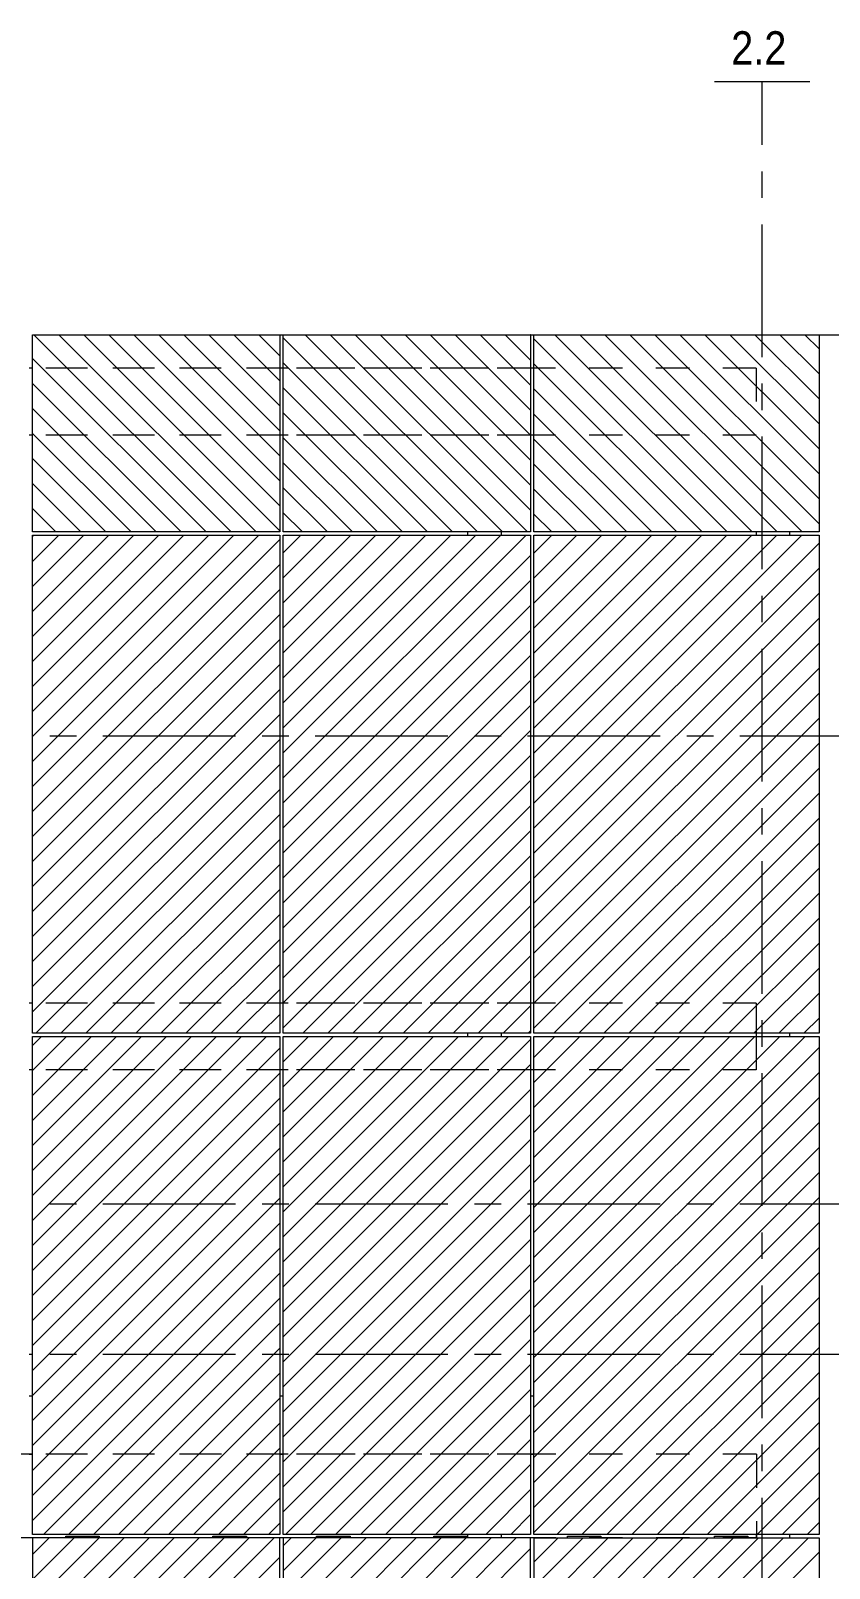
# Model space of a CAD drawing. Header units: millimetres. Extents: x -220592 to 404889, y -217665 to 38245.
# Drawn here: x -703.6 to -655.8, y -1504.7 to -1412.7 of the extents above; entities that cross this region are included whole.
import ezdxf

# ---------------------------------------------------------------- set-up
doc = ezdxf.new("R2010")
doc.units = ezdxf.units.MM
doc.linetypes.add('XKITLINE00', pattern=[0])
doc.linetypes.add('XKITLINE02', pattern=[4, 2, -2])
doc.layers.add('000 - 0_HIDE_OBJ_FRAMING_DEF_SUB_1', color=7, linetype='Continuous')
doc.layers.add('Part', color=7, linetype='Continuous', lineweight=0)
doc.layers.add('S-GRID', color=7, linetype='Continuous', lineweight=0)
doc.styles.add('ARIAL', font='arial.ttf')

# ---------------------------------------------------------------- blocks, each defined once
blk = doc.blocks.new('*A3693')
at = {"layer": '000 - 0_HIDE_OBJ_FRAMING_DEF_SUB_1', "color": 7, "linetype": 'XKITLINE00', "lineweight": 0}
for p, q in [((119.481243, -33.623645), (107.681243, -21.823645)), ((120.977481, -33.623645), (109.177481, -21.823645)), ((122.400191, -33.550117), (110.673719, -21.823645)), ((122.400191, -32.053879), (112.169957, -21.823645)), ((122.400191, -30.557641), (113.666195, -21.823645)), ((122.400191, -29.061403), (115.162433, -21.823645)), ((122.400191, -27.565165), (116.658671, -21.823645)), ((122.400191, -26.068927), (118.154909, -21.823645)), ((122.400191, -24.572689), (119.651147, -21.823645)), ((122.400191, -23.076451), (121.147385, -21.823645)), ((117.985005, -33.623645), (107.600191, -23.238831)), ((116.488767, -33.623645), (107.600191, -24.735069)), ((114.992529, -33.623645), (107.600191, -26.231307)), ((113.496291, -33.623645), (107.600191, -27.727544)), ((112.000053, -33.623645), (107.600191, -29.223782)), ((110.503815, -33.623645), (107.600191, -30.72002)), ((109.007578, -33.623645), (107.600191, -32.216258)), ((107.600191, -47.370413), (121.146959, -33.823645)), ((107.600191, -45.874175), (119.650721, -33.823645)), ((107.600191, -44.377937), (118.154483, -33.823645)), ((107.600191, -42.881699), (116.658245, -33.823645)), ((107.600191, -41.385461), (115.162007, -33.823645)), ((107.600191, -39.889223), (113.665769, -33.823645)), ((107.600191, -38.392985), (112.169531, -33.823645)), ((107.600191, -36.896747), (110.673293, -33.823645)), ((107.600191, -35.400509), (109.177055, -33.823645)), ((107.600191, -33.904271), (107.647449, -33.857013)), ((107.600191, -48.866651), (122.400191, -34.066651)), ((107.600191, -50.362889), (122.400191, -35.562889)), ((107.600191, -51.859127), (122.400191, -37.059127)), ((107.600191, -53.355365), (122.400191, -38.555365)), ((107.600191, -54.851603), (122.400191, -40.051603)), ((107.600191, -56.347841), (122.400191, -41.547841)), ((107.600191, -57.844078), (122.400191, -43.044078)), ((107.600191, -59.340316), (122.400191, -44.540316)), ((107.600191, -60.836554), (122.400191, -46.036554)), ((107.600191, -62.332792), (122.400191, -47.532792)), ((107.805577, -63.623645), (122.400191, -49.02903)), ((109.301814, -63.623645), (122.400191, -50.525268)), ((110.798052, -63.623645), (122.400191, -52.021506)), ((112.29429, -63.623645), (122.400191, -53.517744)), ((113.790528, -63.623645), (122.400191, -55.013982)), ((115.286766, -63.623645), (122.400191, -56.51022)), ((116.783004, -63.623645), (122.400191, -58.006458)), ((118.279242, -63.623645), (122.400191, -59.502696)), ((119.77548, -63.623645), (122.400191, -60.998934)), ((121.271718, -63.623645), (122.400191, -62.495172)), ((107.600191, -77.825961), (121.602507, -63.823645)), ((107.600191, -76.329723), (120.106269, -63.823645)), ((107.600191, -74.833485), (118.610031, -63.823645)), ((107.600191, -73.337247), (117.113793, -63.823645)), ((107.600191, -71.841009), (115.617555, -63.823645)), ((107.600191, -70.344771), (114.121317, -63.823645)), ((107.600191, -68.848533), (112.625079, -63.823645)), ((107.600191, -67.352295), (111.128841, -63.823645)), ((107.600191, -65.856057), (109.632604, -63.823645)), ((107.600191, -64.359819), (108.136366, -63.823645)), ((107.600191, -79.322199), (122.400191, -64.522199)), ((107.600191, -80.818437), (122.400191, -66.018437)), ((107.600191, -82.314675), (122.400191, -67.514675)), ((107.600191, -83.810913), (122.400191, -69.010913)), ((107.600191, -85.307151), (122.400191, -70.507151)), ((107.600191, -86.803389), (122.400191, -72.003389)), ((107.600191, -88.299627), (122.400191, -73.499627)), ((107.600191, -89.795864), (122.400191, -74.995864)), ((107.600191, -91.292102), (122.400191, -76.492102)), ((107.600191, -92.78834), (122.400191, -77.98834)), ((108.261125, -93.623645), (122.400191, -79.484578)), ((109.757363, -93.623645), (122.400191, -80.980816)), ((111.2536, -93.623645), (122.400191, -82.477054)), ((112.749838, -93.623645), (122.400191, -83.973292)), ((114.246076, -93.623645), (122.400191, -85.46953)), ((115.742314, -93.623645), (122.400191, -86.965768)), ((117.238552, -93.623645), (122.400191, -88.462006)), ((118.73479, -93.623645), (122.400191, -89.958244)), ((120.231028, -93.623645), (122.400191, -91.454482)), ((107.600191, -108.281509), (122.058055, -93.823645)), ((107.600191, -106.785271), (120.561817, -93.823645)), ((107.600191, -105.289033), (119.065579, -93.823645)), ((107.600191, -103.792795), (117.569341, -93.823645)), ((107.600191, -102.296557), (116.073103, -93.823645)), ((107.600191, -100.800319), (114.576865, -93.823645)), ((107.600191, -99.304081), (113.080627, -93.823645)), ((107.600191, -97.807843), (111.58439, -93.823645)), ((107.600191, -96.311605), (110.088152, -93.823645)), ((107.600191, -94.815367), (108.591914, -93.823645)), ((121.727266, -93.623645), (122.400191, -92.95072)), ((107.600191, -109.777747), (122.400191, -94.977747))]:
    blk.add_line(p, q, dxfattribs=at)
blk = doc.blocks.new('*A3694')
at = {"layer": '000 - 0_HIDE_OBJ_FRAMING_DEF_SUB_1', "color": 7, "linetype": 'XKITLINE00', "lineweight": 0}
for p, q in [((134.218571, -33.623645), (122.600191, -22.005265)), ((135.714809, -33.623645), (123.914809, -21.823645)), ((137.211047, -33.623645), (125.411047, -21.823645)), ((137.400191, -32.316551), (126.907285, -21.823645)), ((137.400191, -30.820313), (128.403523, -21.823645)), ((137.400191, -29.324075), (129.899761, -21.823645)), ((137.400191, -27.827837), (131.395999, -21.823645)), ((137.400191, -26.331599), (132.892237, -21.823645)), ((137.400191, -24.835361), (134.388475, -21.823645)), ((137.400191, -23.339123), (135.884713, -21.823645)), ((137.393028, -21.835722), (137.380951, -21.823645)), ((132.722333, -33.623645), (122.600191, -23.501503)), ((131.226095, -33.623645), (122.600191, -24.997741)), ((129.729857, -33.623645), (122.600191, -26.493979)), ((128.233619, -33.623645), (122.600191, -27.990216)), ((126.737381, -33.623645), (122.600191, -29.486454)), ((125.241143, -33.623645), (122.600191, -30.982692)), ((123.744906, -33.623645), (122.600191, -32.47893)), ((122.600191, -48.346306), (137.122852, -33.823645)), ((122.600191, -46.850068), (135.626614, -33.823645)), ((122.600191, -45.35383), (134.130376, -33.823645)), ((122.600191, -43.857592), (132.634138, -33.823645)), ((122.600191, -42.361354), (131.1379, -33.823645)), ((122.600191, -40.865116), (129.641662, -33.823645)), ((122.600191, -39.368878), (128.145424, -33.823645)), ((122.600191, -37.87264), (126.649186, -33.823645)), ((122.600191, -36.376402), (125.152948, -33.823645)), ((122.600191, -34.880164), (123.656711, -33.823645)), ((122.600191, -49.842544), (137.400191, -35.042544)), ((122.600191, -51.338782), (137.400191, -36.538782)), ((122.600191, -52.83502), (137.400191, -38.03502)), ((122.600191, -54.331258), (137.400191, -39.531258)), ((122.600191, -55.827496), (137.400191, -41.027496)), ((122.600191, -57.323734), (137.400191, -42.523734)), ((122.600191, -58.819971), (137.400191, -44.019971)), ((122.600191, -60.316209), (137.400191, -45.516209)), ((122.600191, -61.812447), (137.400191, -47.012447)), ((122.600191, -63.308685), (137.400191, -48.508685)), ((123.78147, -63.623645), (137.400191, -50.004923)), ((125.277707, -63.623645), (137.400191, -51.501161)), ((126.773945, -63.623645), (137.400191, -52.997399)), ((128.270183, -63.623645), (137.400191, -54.493637)), ((129.766421, -63.623645), (137.400191, -55.989875)), ((131.262659, -63.623645), (137.400191, -57.486113)), ((132.758897, -63.623645), (137.400191, -58.982351)), ((134.255135, -63.623645), (137.400191, -60.478589)), ((135.751373, -63.623645), (137.400191, -61.974827)), ((137.247611, -63.623645), (137.394717, -63.476539)), ((122.600191, -77.305616), (136.082162, -63.823645)), ((122.600191, -75.809378), (134.585924, -63.823645)), ((122.600191, -74.31314), (133.089686, -63.823645)), ((122.600191, -72.816902), (131.593448, -63.823645)), ((122.600191, -71.320664), (130.09721, -63.823645)), ((122.600191, -69.824426), (128.600972, -63.823645)), ((122.600191, -68.328188), (127.104734, -63.823645)), ((122.600191, -66.83195), (125.608497, -63.823645)), ((122.600191, -65.335712), (124.112259, -63.823645)), ((122.600191, -78.801854), (137.400191, -64.001854)), ((122.600191, -80.298092), (137.400191, -65.498092)), ((122.600191, -81.79433), (137.400191, -66.99433)), ((122.600191, -83.290568), (137.400191, -68.490568)), ((122.600191, -84.786806), (137.400191, -69.986806)), ((122.600191, -86.283044), (137.400191, -71.483044)), ((122.600191, -87.779282), (137.400191, -72.979282)), ((122.600191, -89.27552), (137.400191, -74.47552)), ((122.600191, -90.771757), (137.400191, -75.971757)), ((122.600191, -92.267995), (137.400191, -77.467995)), ((122.74078, -93.623645), (137.400191, -78.964233)), ((124.237018, -93.623645), (137.400191, -80.460471)), ((125.733256, -93.623645), (137.400191, -81.956709)), ((127.229493, -93.623645), (137.400191, -83.452947)), ((128.725731, -93.623645), (137.400191, -84.949185)), ((130.221969, -93.623645), (137.400191, -86.445423)), ((131.718207, -93.623645), (137.400191, -87.941661)), ((133.214445, -93.623645), (137.400191, -89.437899)), ((134.710683, -93.623645), (137.400191, -90.934137)), ((136.206921, -93.623645), (137.400191, -92.430375)), ((122.600191, -107.761164), (136.53771, -93.823645)), ((122.600191, -106.264926), (135.041472, -93.823645)), ((122.600191, -104.768688), (133.545234, -93.823645)), ((122.600191, -103.27245), (132.048996, -93.823645)), ((122.600191, -101.776212), (130.552758, -93.823645)), ((122.600191, -100.279974), (129.05652, -93.823645)), ((122.600191, -98.783736), (127.560283, -93.823645)), ((122.600191, -97.287498), (126.064045, -93.823645)), ((122.600191, -95.79126), (124.567807, -93.823645)), ((122.600191, -94.295022), (123.071569, -93.823645)), ((122.600191, -109.257402), (137.400191, -94.457402))]:
    blk.add_line(p, q, dxfattribs=at)
blk = doc.blocks.new('*A3695')
at = {"layer": '000 - 0_HIDE_OBJ_FRAMING_DEF_SUB_1', "color": 7, "linetype": 'XKITLINE00', "lineweight": 0}
for p, q in [((149.146577, -33.623645), (137.600191, -22.077259)), ((150.642815, -33.623645), (138.842815, -21.823645)), ((152.139053, -33.623645), (140.339053, -21.823645)), ((153.635291, -33.623645), (141.835291, -21.823645)), ((154.650191, -33.142307), (143.331529, -21.823645)), ((154.650191, -31.646069), (144.827767, -21.823645)), ((154.650191, -30.149831), (146.324005, -21.823645)), ((154.650191, -28.653593), (147.820243, -21.823645)), ((154.650191, -27.157355), (149.316481, -21.823645)), ((154.650191, -25.661117), (150.812719, -21.823645)), ((154.650191, -24.164879), (152.308957, -21.823645)), ((154.650191, -22.668641), (153.805195, -21.823645)), ((147.650339, -33.623645), (137.600191, -23.573497)), ((146.154101, -33.623645), (137.600191, -25.069735)), ((144.657863, -33.623645), (137.600191, -26.565973)), ((143.161625, -33.623645), (137.600191, -28.062211)), ((141.665387, -33.623645), (137.600191, -29.558448)), ((140.169149, -33.623645), (137.600191, -31.054686)), ((138.672911, -33.623645), (137.600191, -32.550924)), ((137.600191, -49.84716), (153.623707, -33.823645)), ((137.600191, -48.350922), (152.127469, -33.823645)), ((137.600191, -46.854684), (150.631231, -33.823645)), ((137.600191, -45.358447), (149.134993, -33.823645)), ((137.600191, -43.862209), (147.638755, -33.823645)), ((137.600191, -42.365971), (146.142517, -33.823645)), ((137.600191, -40.869733), (144.646279, -33.823645)), ((137.600191, -39.373495), (143.150041, -33.823645)), ((137.600191, -37.877257), (141.653803, -33.823645)), ((137.600191, -36.381019), (140.157565, -33.823645)), ((137.600191, -34.884781), (138.661327, -33.823645)), ((137.600191, -51.343398), (154.650191, -34.293398)), ((137.600191, -52.839636), (154.650191, -35.789636)), ((137.600191, -54.335874), (154.650191, -37.285874)), ((137.600191, -55.832112), (154.650191, -38.782112)), ((137.600191, -57.32835), (154.650191, -40.27835)), ((137.600191, -58.824588), (154.650191, -41.774588)), ((137.600191, -60.320826), (154.650191, -43.270826)), ((137.600191, -61.817064), (154.650191, -44.767064)), ((137.600191, -63.313302), (154.650191, -46.263302)), ((138.786086, -63.623645), (154.650191, -47.75954)), ((140.282324, -63.623645), (154.650191, -49.255778)), ((141.778562, -63.623645), (154.650191, -50.752016)), ((143.2748, -63.623645), (154.650191, -52.248254)), ((144.771038, -63.623645), (154.650191, -53.744492)), ((146.267276, -63.623645), (154.650191, -55.24073)), ((147.763514, -63.623645), (154.650191, -56.736968)), ((149.259752, -63.623645), (154.650191, -58.233205)), ((150.75599, -63.623645), (154.650191, -59.729443)), ((152.252228, -63.623645), (154.650191, -61.225681)), ((153.748466, -63.623645), (154.650191, -62.721919)), ((137.600191, -80.035212), (153.811758, -63.823645)), ((137.600191, -78.538974), (152.31552, -63.823645)), ((137.600191, -77.042736), (150.819283, -63.823645)), ((137.600191, -75.546498), (149.323045, -63.823645)), ((137.600191, -74.05026), (147.826807, -63.823645)), ((137.600191, -72.554022), (146.330569, -63.823645)), ((137.600191, -71.057784), (144.834331, -63.823645)), ((137.600191, -69.561547), (143.338093, -63.823645)), ((137.600191, -68.065309), (141.841855, -63.823645)), ((137.600191, -66.569071), (140.345617, -63.823645)), ((137.600191, -65.072833), (138.849379, -63.823645)), ((137.600191, -81.53145), (154.650191, -64.48145)), ((137.600191, -83.027688), (154.650191, -65.977688)), ((137.600191, -84.523926), (154.650191, -67.473926)), ((137.600191, -86.020164), (154.650191, -68.970164)), ((137.600191, -87.516402), (154.650191, -70.466402)), ((137.600191, -89.01264), (154.650191, -71.96264)), ((137.600191, -90.508878), (154.650191, -73.458878)), ((137.600191, -92.005116), (154.650191, -74.955116)), ((137.600191, -93.501354), (154.650191, -76.451354)), ((138.974138, -93.623645), (154.650191, -77.947592)), ((140.470376, -93.623645), (154.650191, -79.44383)), ((141.966614, -93.623645), (154.650191, -80.940068)), ((143.462852, -93.623645), (154.650191, -82.436306)), ((144.95909, -93.623645), (154.650191, -83.932543)), ((146.455328, -93.623645), (154.650191, -85.428781)), ((147.951566, -93.623645), (154.650191, -86.925019)), ((149.447804, -93.623645), (154.650191, -88.421257)), ((150.944042, -93.623645), (154.650191, -89.917495)), ((152.440279, -93.623645), (154.650191, -91.413733)), ((153.936517, -93.623645), (154.650191, -92.909971)), ((137.600191, -110.23729), (154.013836, -93.823645)), ((137.600191, -108.741052), (152.517598, -93.823645)), ((137.600191, -107.244814), (151.02136, -93.823645)), ((137.600191, -105.748576), (149.525122, -93.823645)), ((137.600191, -104.252338), (148.028884, -93.823645)), ((137.600191, -102.7561), (146.532647, -93.823645)), ((137.600191, -101.259862), (145.036409, -93.823645)), ((137.600191, -99.763624), (143.540171, -93.823645)), ((137.600191, -98.267386), (142.043933, -93.823645)), ((137.600191, -96.771148), (140.547695, -93.823645)), ((137.600191, -95.27491), (139.051457, -93.823645)), ((137.610074, -111.723645), (154.650191, -94.683528))]:
    blk.add_line(p, q, dxfattribs=at)
blk = doc.blocks.new('*A5169')
at = {"layer": 'S-GRID', "color": 7, "linetype": 'XKITLINE00', "lineweight": 0}
for p, q in [((108.642712, -21.823645), (110.230212, -21.823645)), ((111.817712, -21.823645), (119.755212, -21.823645)), ((121.342712, -21.823645), (122.930212, -21.823645)), ((124.517712, -21.823645), (132.455212, -21.823645)), ((134.042712, -21.823645), (135.630212, -21.823645)), ((137.217712, -21.823645), (145.155212, -21.823645)), ((146.742712, -21.823645), (148.330212, -21.823645)), ((149.917712, -21.823645), (157.855212, -21.823645))]:
    blk.add_line(p, q, dxfattribs=at)
blk = doc.blocks.new('*A5170')
at = {"layer": 'S-GRID', "color": 7, "linetype": 'XKITLINE00', "lineweight": 0}
for p, q in [((108.642712, -45.823645), (110.230212, -45.823645)), ((111.817712, -45.823645), (119.755212, -45.823645)), ((121.342712, -45.823645), (122.930212, -45.823645)), ((124.517712, -45.823645), (132.455212, -45.823645)), ((134.042712, -45.823645), (135.630212, -45.823645)), ((137.217712, -45.823645), (145.155212, -45.823645)), ((146.742712, -45.823645), (148.330212, -45.823645)), ((149.917712, -45.823645), (157.855212, -45.823645))]:
    blk.add_line(p, q, dxfattribs=at)
blk = doc.blocks.new('*A5171')
at = {"layer": 'S-GRID', "color": 7, "linetype": 'XKITLINE00', "lineweight": 0}
for p, q in [((108.642712, -73.823645), (110.230212, -73.823645)), ((111.817712, -73.823645), (119.755212, -73.823645)), ((121.342712, -73.823645), (122.930212, -73.823645)), ((124.517712, -73.823645), (132.455212, -73.823645)), ((134.042712, -73.823645), (135.630212, -73.823645)), ((137.217712, -73.823645), (145.155212, -73.823645)), ((146.742712, -73.823645), (148.330212, -73.823645)), ((149.917712, -73.823645), (157.855212, -73.823645))]:
    blk.add_line(p, q, dxfattribs=at)
blk = doc.blocks.new('*A5172')
at = {"layer": 'S-GRID', "color": 7, "linetype": 'XKITLINE00', "lineweight": 0}
for p, q in [((108.642712, -82.823645), (110.230212, -82.823645)), ((111.817712, -82.823645), (119.755212, -82.823645)), ((121.342712, -82.823645), (122.930212, -82.823645)), ((124.517712, -82.823645), (132.455212, -82.823645)), ((134.042712, -82.823645), (135.630212, -82.823645)), ((137.217712, -82.823645), (145.155212, -82.823645)), ((146.742712, -82.823645), (148.330212, -82.823645)), ((149.917712, -82.823645), (157.855212, -82.823645))]:
    blk.add_line(p, q, dxfattribs=at)
blk = doc.blocks.new('*A5175')
at = {"layer": 'S-GRID', "color": 7, "linetype": 'XKITLINE00', "lineweight": 0}
for p, q in [((151.250232, -10.457145), (151.250232, -6.660345)), ((151.250232, -13.632145), (151.250232, -12.044645)), ((151.250232, -23.157145), (151.250232, -15.219645)), ((151.250232, -26.332145), (151.250232, -24.744645)), ((151.250232, -35.857145), (151.250232, -27.919645)), ((151.250232, -39.032145), (151.250232, -37.444645)), ((151.250232, -48.557145), (151.250232, -40.619645)), ((151.250232, -51.732145), (151.250232, -50.144645)), ((151.250232, -61.257145), (151.250232, -53.319645)), ((151.250232, -64.432145), (151.250232, -62.844645)), ((151.250232, -73.957145), (151.250232, -66.019645)), ((151.250232, -77.132145), (151.250232, -75.544645)), ((151.250232, -86.657145), (151.250232, -78.719645)), ((151.250232, -89.832145), (151.250232, -88.244645)), ((151.250232, -99.357145), (151.250232, -91.419645))]:
    blk.add_line(p, q, dxfattribs=at)
at = {"layer": 'S-GRID', "color": 7, "style": 'ARIAL', "width": 0.85}
blk.add_text('2.2', height=2, dxfattribs=at).set_placement((149.396228, -5.660345))
blk = doc.blocks.new('*A5176')
at = {"layer": 'S-GRID', "color": 7, "linetype": 'XKITLINE00', "lineweight": 0}
blk.add_line((148.396228, -6.660345), (154.104236, -6.660345), dxfattribs=at)
blk = doc.blocks.new('*A5187')
at = {"layer": 'Part', "color": 7, "linetype": 'XKITLINE00', "lineweight": 0}
for p, q in [((107.400191, -82.823645), (107.600191, -82.823645)), ((122.400191, -82.823645), (122.600191, -82.823645)), ((137.400191, -82.823645), (137.600191, -82.823645)), ((107.400191, -85.323645), (107.600191, -85.323645)), ((122.400191, -85.323645), (122.600191, -85.323645)), ((137.400191, -85.323645), (137.600191, -85.323645))]:
    blk.add_line(p, q, dxfattribs=at)
blk = doc.blocks.new('*A5188')
at = {"layer": '000 - 0_HIDE_OBJ_FRAMING_DEF_SUB_1', "color": 7, "linetype": 'XKITLINE02', "lineweight": 0}
for p, q in [((150.893715, -61.823645), (62.600191, -61.823645)), ((122.400191, -61.823645), (107.600191, -61.823645)), ((137.400191, -61.823645), (122.600191, -61.823645)), ((150.893715, -61.823645), (137.600191, -61.823645)), ((150.893715, -61.823645), (150.893715, -63.623645)), ((150.893715, -63.823645), (150.893715, -65.823645)), ((150.893715, -65.823645), (62.600191, -65.823645)), ((122.400191, -65.823645), (107.600191, -65.823645)), ((137.400191, -65.823645), (122.600191, -65.823645)), ((150.893715, -65.823645), (137.600191, -65.823645))]:
    blk.add_line(p, q, dxfattribs=at)
at = {"layer": '000 - 0_HIDE_OBJ_FRAMING_DEF_SUB_1', "color": 7, "linetype": 'XKITLINE00', "lineweight": 0}
for p, q in [((107.600191, -61.823645), (107.400191, -61.823645)), ((122.600191, -61.823645), (122.400191, -61.823645)), ((137.600191, -61.823645), (137.400191, -61.823645)), ((150.893715, -63.623645), (150.893715, -63.823645)), ((107.600191, -65.823645), (107.400191, -65.823645)), ((122.600191, -65.823645), (122.400191, -65.823645)), ((137.600191, -65.823645), (137.400191, -65.823645))]:
    blk.add_line(p, q, dxfattribs=at)
blk = doc.blocks.new('*A5189')
at = {"layer": '000 - 0_HIDE_OBJ_FRAMING_DEF_SUB_1', "color": 7, "linetype": 'XKITLINE02', "lineweight": 0}
for p, q in [((150.893715, -23.823645), (62.600191, -23.823645)), ((122.400191, -23.823645), (107.600191, -23.823645)), ((137.400191, -23.823645), (122.600191, -23.823645)), ((150.893715, -23.823645), (137.600191, -23.823645)), ((150.893715, -23.823645), (150.893715, -27.823645)), ((150.893715, -27.823645), (62.600191, -27.823645)), ((122.400191, -27.823645), (107.600191, -27.823645)), ((137.400191, -27.823645), (122.600191, -27.823645)), ((150.893715, -27.823645), (137.600191, -27.823645))]:
    blk.add_line(p, q, dxfattribs=at)
at = {"layer": '000 - 0_HIDE_OBJ_FRAMING_DEF_SUB_1', "color": 7, "linetype": 'XKITLINE00', "lineweight": 0}
for p, q in [((107.600191, -23.823645), (107.400191, -23.823645)), ((122.600191, -23.823645), (122.400191, -23.823645)), ((137.600191, -23.823645), (137.400191, -23.823645)), ((107.600191, -27.823645), (107.400191, -27.823645)), ((122.600191, -27.823645), (122.400191, -27.823645)), ((137.600191, -27.823645), (137.400191, -27.823645))]:
    blk.add_line(p, q, dxfattribs=at)
blk = doc.blocks.new('*A5199')
at = {"layer": '000 - 0_HIDE_OBJ_FRAMING_DEF_SUB_1', "color": 7, "linetype": 'XKITLINE00', "lineweight": 0}
for p, q in [((47.400191, -82.823645), (47.600191, -82.823645)), ((62.400191, -82.823645), (62.600191, -82.823645)), ((77.400191, -82.823645), (77.600191, -82.823645)), ((92.400191, -82.823645), (92.600191, -82.823645)), ((107.400191, -82.823645), (107.600191, -82.823645)), ((122.400191, -82.823645), (122.600191, -82.823645)), ((47.400191, -88.823645), (47.600191, -88.823645)), ((62.400191, -88.823645), (62.600191, -88.823645)), ((77.400191, -88.823645), (77.600191, -88.823645)), ((92.400191, -88.823645), (92.600191, -88.823645)), ((107.400191, -88.823645), (107.600191, -88.823645)), ((122.400191, -88.823645), (122.600191, -88.823645))]:
    blk.add_line(p, q, dxfattribs=at)
blk = doc.blocks.new('*A5201')
at = {"layer": '000 - 0_HIDE_OBJ_FRAMING_DEF_SUB_1', "color": 7, "linetype": 'XKITLINE02', "lineweight": 0}
for p, q in [((47.400191, -88.823645), (38.150232, -88.823645)), ((38.150232, -88.823645), (38.150232, -93.623645)), ((47.600191, -88.823645), (62.400191, -88.823645)), ((150.900232, -88.823645), (62.600191, -88.823645)), ((62.600191, -88.823645), (77.400191, -88.823645)), ((77.600191, -88.823645), (92.400191, -88.823645)), ((107.400191, -88.823645), (92.600191, -88.823645)), ((122.400191, -88.823645), (107.600191, -88.823645)), ((137.400191, -88.823645), (122.600191, -88.823645)), ((150.900232, -88.823645), (137.600191, -88.823645)), ((150.900232, -88.823645), (150.900232, -93.623645)), ((38.150232, -93.823645), (47.400191, -93.823645)), ((47.600191, -93.823645), (62.400191, -93.823645)), ((150.900232, -93.823645), (62.600191, -93.823645)), ((62.600191, -93.823645), (77.400191, -93.823645)), ((77.600191, -93.823645), (92.400191, -93.823645)), ((107.400191, -93.823645), (92.600191, -93.823645)), ((122.400191, -93.823645), (107.600191, -93.823645)), ((137.400191, -93.823645), (122.600191, -93.823645)), ((150.900232, -93.823645), (137.600191, -93.823645))]:
    blk.add_line(p, q, dxfattribs=at)
at = {"layer": '000 - 0_HIDE_OBJ_FRAMING_DEF_SUB_1', "color": 7, "linetype": 'XKITLINE00', "lineweight": 0}
for p, q in [((47.400191, -88.823645), (47.600191, -88.823645)), ((62.400191, -88.823645), (62.600191, -88.823645)), ((77.400191, -88.823645), (77.600191, -88.823645)), ((92.400191, -88.823645), (92.600191, -88.823645)), ((107.600191, -88.823645), (107.400191, -88.823645)), ((122.600191, -88.823645), (122.400191, -88.823645)), ((137.600191, -88.823645), (137.400191, -88.823645)), ((38.150232, -93.623645), (38.150232, -93.823645)), ((47.400191, -93.823645), (47.600191, -93.823645)), ((62.400191, -93.823645), (62.600191, -93.823645)), ((77.400191, -93.823645), (77.600191, -93.823645)), ((92.400191, -93.823645), (92.600191, -93.823645)), ((107.600191, -93.823645), (107.400191, -93.823645)), ((122.600191, -93.823645), (122.400191, -93.823645)), ((137.600191, -93.823645), (137.400191, -93.823645)), ((150.900232, -93.623645), (150.900232, -93.823645))]:
    blk.add_line(p, q, dxfattribs=at)
blk = doc.blocks.new('*A5207')
at = {"layer": '000 - 0_HIDE_OBJ_FRAMING_DEF_SUB_1', "color": 7, "linetype": 'XKITLINE00', "lineweight": 0}
for p, q in [((150.900232, -33.823645), (150.900232, -33.623645)), ((152.900232, -33.823645), (152.900232, -33.623645)), ((150.900232, -63.823645), (150.900232, -63.623645)), ((152.900232, -63.823645), (152.900232, -63.623645)), ((150.900232, -93.823645), (150.900232, -93.623645)), ((152.900232, -93.823645), (152.900232, -93.623645))]:
    blk.add_line(p, q, dxfattribs=at)
blk = doc.blocks.new('*A5208')
at = {"layer": '000 - 0_HIDE_OBJ_FRAMING_DEF_SUB_1', "color": 7, "linetype": 'XKITLINE00', "lineweight": 0}
for p, q in [((133.650232, -33.823645), (133.650232, -33.623645)), ((135.650232, -33.823645), (135.650232, -33.623645)), ((133.650232, -63.823645), (133.650232, -63.623645)), ((135.650232, -63.823645), (135.650232, -63.623645)), ((133.650232, -93.823645), (133.650232, -93.623645)), ((135.650232, -93.823645), (135.650232, -93.623645)), ((133.650232, -124.823645), (133.650232, -123.623645)), ((135.650232, -124.823645), (135.650232, -123.623645)), ((135.650232, -124.823645), (133.650232, -124.823645))]:
    blk.add_line(p, q, dxfattribs=at)
blk = doc.blocks.new('*A5209')
at = {"layer": '000 - 0_HIDE_OBJ_FRAMING_DEF_SUB_1', "color": 7, "linetype": 'XKITLINE00', "lineweight": 0}
for p, q in [((107.600191, -33.623645), (107.600191, -21.823645)), ((107.600191, -21.823645), (122.400191, -21.823645)), ((122.400191, -21.823645), (122.400191, -33.623645)), ((122.400191, -33.623645), (107.600191, -33.623645)), ((107.600191, -63.623645), (107.600191, -33.823645)), ((107.600191, -33.823645), (122.400191, -33.823645)), ((122.400191, -33.823645), (122.400191, -63.623645)), ((122.400191, -63.623645), (107.600191, -63.623645)), ((107.600191, -93.623645), (107.600191, -63.823645)), ((107.600191, -63.823645), (122.400191, -63.823645)), ((122.400191, -63.823645), (122.400191, -93.623645)), ((122.400191, -93.623645), (107.600191, -93.623645)), ((107.600191, -93.823645), (107.600191, -123.623645)), ((122.400191, -93.823645), (107.600191, -93.823645)), ((122.400191, -123.623645), (122.400191, -93.823645))]:
    blk.add_line(p, q, dxfattribs=at)
blk = doc.blocks.new('*A5210')
at = {"layer": '000 - 0_HIDE_OBJ_FRAMING_DEF_SUB_1', "color": 7, "linetype": 'XKITLINE00', "lineweight": 0}
for p, q in [((122.600191, -33.623645), (122.600191, -21.823645)), ((122.600191, -21.823645), (137.400191, -21.823645)), ((137.400191, -21.823645), (137.400191, -33.623645)), ((137.400191, -33.623645), (122.600191, -33.623645)), ((122.600191, -63.623645), (122.600191, -33.823645)), ((122.600191, -33.823645), (137.400191, -33.823645)), ((137.400191, -33.823645), (137.400191, -63.623645)), ((137.400191, -63.623645), (122.600191, -63.623645)), ((122.600191, -93.623645), (122.600191, -63.823645)), ((122.600191, -63.823645), (137.400191, -63.823645)), ((137.400191, -63.823645), (137.400191, -93.623645)), ((137.400191, -93.623645), (122.600191, -93.623645)), ((122.600191, -93.823645), (122.600191, -123.623645)), ((137.400191, -93.823645), (122.600191, -93.823645)), ((137.400191, -123.623645), (137.400191, -93.823645))]:
    blk.add_line(p, q, dxfattribs=at)
blk = doc.blocks.new('*A5211')
at = {"layer": '000 - 0_HIDE_OBJ_FRAMING_DEF_SUB_1', "color": 7, "linetype": 'XKITLINE00', "lineweight": 0}
for p, q in [((137.600191, -33.623645), (137.600191, -21.823645)), ((137.600191, -21.823645), (154.650191, -21.823645)), ((154.650191, -21.823645), (154.650191, -33.623645)), ((154.650191, -33.623645), (137.600191, -33.623645)), ((137.600191, -63.623645), (137.600191, -33.823645)), ((137.600191, -33.823645), (154.650191, -33.823645)), ((154.650191, -33.823645), (154.650191, -63.623645)), ((154.650191, -63.623645), (137.600191, -63.623645)), ((137.600191, -93.623645), (137.600191, -63.823645)), ((137.600191, -63.823645), (154.650191, -63.823645)), ((154.650191, -63.823645), (154.650191, -93.623645)), ((154.650191, -93.623645), (137.600191, -93.623645)), ((137.600191, -93.823645), (137.600191, -111.723645)), ((137.600191, -93.823645), (154.650191, -93.823645)), ((154.650191, -93.823645), (154.650191, -123.623645))]:
    blk.add_line(p, q, dxfattribs=at)
blk = doc.blocks.new('*A5213')
at = {"layer": '000 - 0_HIDE_OBJ_FRAMING_DEF_SUB_1', "color": 7, "linetype": 'XKITLINE00', "lineweight": 0}
for p, q in [((137.400191, -82.823645), (137.600191, -82.823645)), ((137.400191, -88.823645), (137.600191, -88.823645))]:
    blk.add_line(p, q, dxfattribs=at)
blk = doc.blocks.new('*A6106')
at = {"layer": '000 - 0_HIDE_OBJ_FRAMING_DEF_SUB_1', "color": 7, "linetype": 'XKITLINE00', "lineweight": 0}
for p, q in [((124.600191, -93.723645), (126.600191, -93.723645)), ((124.600191, -93.823645), (124.600191, -93.723645)), ((126.600191, -93.723645), (126.600191, -93.823645))]:
    blk.add_line(p, q, dxfattribs=at)
blk = doc.blocks.new('*A6107')
at = {"layer": '000 - 0_HIDE_OBJ_FRAMING_DEF_SUB_1', "color": 7, "linetype": 'XKITLINE00', "lineweight": 0}
for p, q in [((118.400191, -93.723645), (120.400191, -93.723645)), ((118.400191, -93.823645), (118.400191, -93.723645)), ((120.400191, -93.723645), (120.400191, -93.823645))]:
    blk.add_line(p, q, dxfattribs=at)
blk = doc.blocks.new('*A6108')
at = {"layer": '000 - 0_HIDE_OBJ_FRAMING_DEF_SUB_1', "color": 7, "linetype": 'XKITLINE00', "lineweight": 0}
for p, q in [((109.600191, -93.723645), (111.600191, -93.723645)), ((109.600191, -93.823645), (109.600191, -93.723645)), ((111.600191, -93.723645), (111.600191, -93.823645))]:
    blk.add_line(p, q, dxfattribs=at)
blk = doc.blocks.new('*A6109')
at = {"layer": '000 - 0_HIDE_OBJ_FRAMING_DEF_SUB_1', "color": 7, "linetype": 'XKITLINE00', "lineweight": 0}
for p, q in [((139.600191, -93.723645), (141.600191, -93.723645)), ((139.600191, -93.823645), (139.600191, -93.723645)), ((141.600191, -93.723645), (141.600191, -93.823645))]:
    blk.add_line(p, q, dxfattribs=at)
blk = doc.blocks.new('*A6110')
at = {"layer": '000 - 0_HIDE_OBJ_FRAMING_DEF_SUB_1', "color": 7, "linetype": 'XKITLINE00', "lineweight": 0}
for p, q in [((131.600191, -93.723645), (133.600191, -93.723645)), ((131.600191, -93.823645), (131.600191, -93.723645)), ((133.600191, -93.723645), (133.600191, -93.823645))]:
    blk.add_line(p, q, dxfattribs=at)
blk = doc.blocks.new('*A6111')
at = {"layer": '000 - 0_HIDE_OBJ_FRAMING_DEF_SUB_1', "color": 7, "linetype": 'XKITLINE00', "lineweight": 0}
for p, q in [((148.400191, -93.723645), (150.400191, -93.723645)), ((148.400191, -93.823645), (148.400191, -93.723645)), ((150.400191, -93.723645), (150.400191, -93.823645))]:
    blk.add_line(p, q, dxfattribs=at)

msp = doc.modelspace()

# ---------------------------------------------------------------- block references
at = {"color": 7, "lineweight": 0}
for name in ['*A5175', '*A5176', '*A5169', '*A3693', '*A5209', '*A3694', '*A5210', '*A3695', '*A5211', '*A5189', '*A5208', '*A5207', '*A5170', '*A5188', '*A5171', '*A5172', '*A5187', '*A5199', '*A5213', '*A5201', '*A6108', '*A6107', '*A6106', '*A6110', '*A6109', '*A6111']:
    msp.add_blockref(name, (-811.109, -1409.08), dxfattribs=at)

doc.saveas('drawing.dxf')
